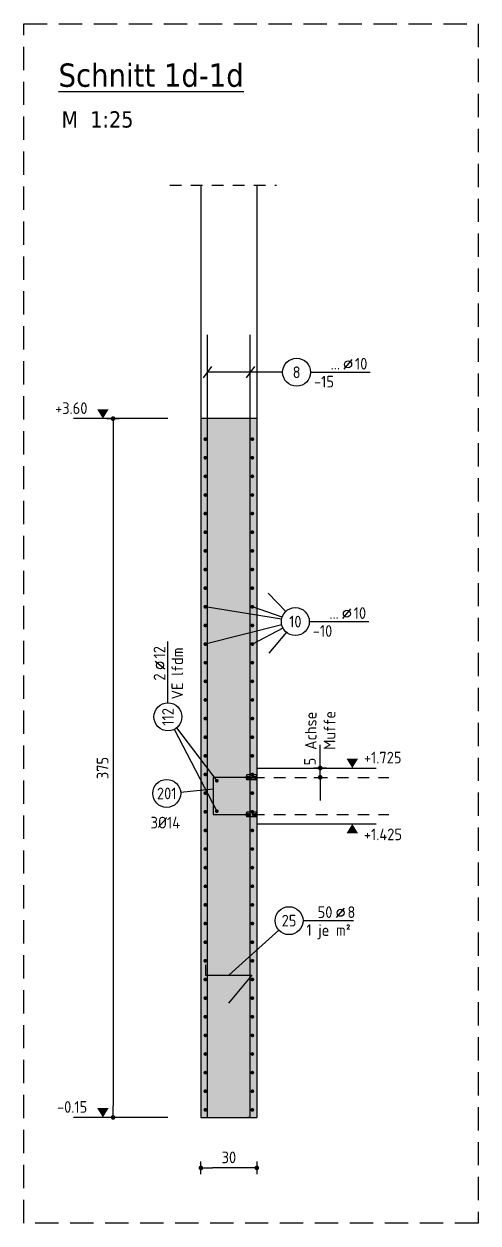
# Model space of a CAD drawing. Extents: x 44 to 147, y 27 to 70.
# Drawn here: x 93.05 to 97.93, y 50.64 to 63.51 of the extents above; entities that cross this region are included whole.
import ezdxf
from ezdxf.enums import TextEntityAlignment as Align

# ---------------------------------------------------------------- set-up
doc = ezdxf.new("R2010")
doc.units = 0
doc.header["$LTSCALE"] = 0.5
for name, pattern in [('AUSGEZOGEN', [1000.01, 1000, 0.01]), ('HIDDEN', [0.375, 0.25, -0.125]), ('STRICHLINIE', [0.75, 0.5, -0.25])]:
    doc.linetypes.add(name, pattern=pattern)
for name, color, linetype in [('AFU', 7, 'Continuous'), ('BETON', 7, 'Continuous'), ('DETAIL', 7, 'Continuous'), ('grau_mittel', 7, 'Continuous'), ('HILFE', 7, 'Continuous'), ('koten', 7, 'Continuous'), ('LENTON', 7, 'Continuous'), ('MASSE', 7, 'Continuous'), ('RND', 7, 'Continuous'), ('TEXT', 7, 'Continuous')]:
    doc.layers.add(name, color=color, linetype=linetype)
doc.layers.add('NOPLOT', color=7, linetype='Continuous', plot=False)
doc.styles.add('helv', font='tahoma.ttf')
doc.styles.add('txt', font='isocp.shx')
doc.linetypes.add('AFU_50K', pattern='A,0.15,["/",Standard,S=0.2,R=0,X=-0.01,Y=-0.1],0.07,["/",Standard,S=0.2,R=0,X=-0.01,Y=-0.1],0.15', length=0.37)
doc.dimstyles.new('DOT_I', dxfattribs={"dimscale": 0.5, "dimtxt": 0.25, "dimasz": 0.25, "dimexe": 0.1, "dimexo": 0.3, "dimgap": 0.1, "dimtad": 1, "dimdec": 3, "dimzin": 3, "dimtxsty": 'txt', "dimblk": 'DOT', "dimblk1": 'DOT', "dimblk2": 'DOT', "dimsah": 1, "dimcen": 0.1, "dimse1": 1, "dimse2": 1, "dimazin": 0, "dimtfac": 1, "dimtdec": 4, "dimtix": 1, "dimtmove": 2, "dimatfit": 3, "dimfxl": 0, "dimtvp": 1, "dimtolj": 1, "dimtzin": 0, "dimarcsym": 0})

# ---------------------------------------------------------------- blocks, each defined once
blk = doc.blocks.new('DOT')
at = {"layer": 'MASSE', "color": 7, "linetype": 'Continuous'}
for p, q in [((0, 0), (-1, 0)), ((0, 0.54), (0, -0.54))]:
    blk.add_line(p, q, dxfattribs=at)
at = {"layer": 'MASSE', "color": 7, "linetype": 'Continuous', "const_width": 0.2}
blk.add_lwpolyline([(-0.1, 0, 1), (0.1, 0, 1)], format="xyb", close=True, dxfattribs=at)
blk = doc.blocks.new('*D48')
at = {"layer": 'DEFPOINTS', "color": 0, "linetype": 'AUSGEZOGEN', "transparency": 16777216}
for p in [(94.953, 51.236), (94.953, 51.236), (95.553, 51.236)]:
    blk.add_point(p, dxfattribs=at)
at = {"layer": 'MASSE', "color": 0, "linetype": 'AUSGEZOGEN', "lineweight": -2, "transparency": 16777216}
blk.add_line((95.428, 51.236), (95.078, 51.236), dxfattribs=at)
at = {"layer": 'MASSE', "color": 0, "linetype": 'AUSGEZOGEN', "lineweight": -2, "transparency": 16777216, "xscale": 0.125, "yscale": 0.125, "zscale": 0.125, "rotation": 180}
blk.add_blockref('DOT', (94.953, 51.236), dxfattribs=at)
at = {"layer": 'MASSE', "color": 0, "linetype": 'AUSGEZOGEN', "lineweight": -2, "transparency": 16777216, "xscale": 0.125, "yscale": 0.125, "zscale": 0.125}
blk.add_blockref('DOT', (95.553, 51.236), dxfattribs=at)
at = {"layer": 'MASSE', "color": 0, "linetype": 'AUSGEZOGEN', "transparency": 16777216, "insert": (95.253, 51.349), "char_height": 0.125, "attachment_point": 5, "style": 'txt'}
blk.add_mtext('\\A1;30', dxfattribs=at)
blk = doc.blocks.new('*D49')
at = {"layer": 'DEFPOINTS', "color": 0, "linetype": 'AUSGEZOGEN', "transparency": 16777216}
for p in [(94.01, 59.278), (94.01, 51.778), (94.01, 51.778)]:
    blk.add_point(p, dxfattribs=at)
at = {"layer": 'MASSE', "color": 0, "linetype": 'AUSGEZOGEN', "lineweight": -2, "transparency": 16777216}
blk.add_line((94.01, 59.153), (94.01, 51.903), dxfattribs=at)
at = {"layer": 'MASSE', "color": 0, "linetype": 'AUSGEZOGEN', "lineweight": -2, "transparency": 16777216, "xscale": 0.125, "yscale": 0.125, "zscale": 0.125}
for p, rotation in [((94.01, 59.278), 90), ((94.01, 51.778), 270)]:
    blk.add_blockref('DOT', p, dxfattribs=dict(at, rotation=rotation))
at = {"layer": 'MASSE', "color": 0, "linetype": 'AUSGEZOGEN', "transparency": 16777216, "insert": (93.898, 55.528), "char_height": 0.125, "attachment_point": 5, "rotation": 90, "style": 'txt'}
blk.add_mtext('\\A1;375', dxfattribs=at)
blk = doc.blocks.new('OKRD_O')
at = {"color": 0, "linetype": 'ByBlock'}
blk.add_solid([(-0.125, 0.202), (0.125, 0.202), (0, 0)], dxfattribs=at)
at = {"color": 0, "linetype": 'ByBlock', "style": 'txt'}
blk.add_attdef('OKRD', (0.25, 0.1), '', height=0.25, dxfattribs=at)
blk = doc.blocks.new('OKRD_U')
at = {"color": 0, "linetype": 'ByBlock'}
blk.add_solid([(-0.125, -0.202), (0.125, -0.202), (0, 0)], dxfattribs=at)
at = {"color": 0, "linetype": 'ByBlock', "style": 'txt'}
blk.add_attdef('OKRD', (0.25, -0.35), '', height=0.25, dxfattribs=at)
blk = doc.blocks.new('RND_HIN')
at = {"layer": 'RND', "color": 7, "linetype": 'Continuous'}
blk.add_circle((0, 0), 0.3, dxfattribs=at)
at = {"layer": 'RND', "color": 7, "linetype": 'Continuous', "style": 'txt'}
blk.add_attdef('POSI', text='', height=0.25, dxfattribs=at).set_placement((0, 0), align=Align.MIDDLE)
blk = doc.blocks.new('*D50')
at = {"layer": 'DEFPOINTS', "color": 0, "linetype": 'AUSGEZOGEN', "transparency": 16777216}
for p in [(96.233, 55.528), (96.233, 55.528), (96.233, 55.428)]:
    blk.add_point(p, dxfattribs=at)
at = {"layer": 'MASSE', "color": 0, "linetype": 'AUSGEZOGEN', "lineweight": -2, "transparency": 16777216}
for p, q in [((96.233, 55.653), (96.233, 55.778)), ((96.233, 55.428), (96.233, 55.528)), ((96.233, 55.303), (96.233, 55.178))]:
    blk.add_line(p, q, dxfattribs=at)
at = {"layer": 'MASSE', "color": 0, "linetype": 'AUSGEZOGEN', "lineweight": -2, "transparency": 16777216, "xscale": 0.125, "yscale": 0.125, "zscale": 0.125}
for p, rotation in [((96.233, 55.528), 270), ((96.233, 55.428), 90)]:
    blk.add_blockref('DOT', p, dxfattribs=dict(at, rotation=rotation))
at = {"layer": 'MASSE', "color": 0, "linetype": 'AUSGEZOGEN', "transparency": 16777216, "insert": (96.123, 55.597), "char_height": 0.125, "attachment_point": 5, "rotation": 90, "style": 'txt'}
blk.add_mtext('\\A1;5', dxfattribs=at)
blk = doc.blocks.new('RND_LEI')
at = {"layer": 'RND', "color": 7, "linetype": 'Continuous'}
blk.add_line((1.022, 0.066), (1.19, 0.27), dxfattribs=at)
for centre, radius in [((0, 0), 0.3), ((1.106, 0.168), 0.075)]:
    blk.add_circle(centre, radius, dxfattribs=at)
at = {"layer": 'RND', "color": 7, "linetype": 'Continuous', "style": 'txt'}
blk.add_attdef('ANZ', text='', height=0.25, dxfattribs=at).set_placement((0.931, 0.057), align=Align.RIGHT)
for tag, p in [('DUM', (1.253, 0.057)), ('ABSTD', (1.674, 0.057)), ('POSTXT', (0.374, -0.327))]:
    blk.add_attdef(tag, p, '', height=0.25, dxfattribs=at)
blk.add_attdef('POSL', text='', height=0.25, dxfattribs=at).set_placement((0, 0), align=Align.MIDDLE)
blk = doc.blocks.new('lei_gre')
at = {"layer": 'RND', "color": 7, "linetype": 'Continuous'}
for p, q in [((-0.09, -0.12), (0.09, 0.12)), ((0, 0.15), (0, -0.15))]:
    blk.add_line(p, q, dxfattribs=at)

msp = doc.modelspace()

# ---------------------------------------------------------------- hatches: boundary and pattern name
at = {"layer": 'grau_mittel'}
h = msp.add_hatch(color=61, dxfattribs=at)
h.paths.add_polyline_path([(95.5525, 59.2779), (94.9525, 59.2779), (94.9525, 57.7779), (95.5525, 57.7779)])
h.paths.add_polyline_path([(94.9525, 53.5779), (95.5525, 53.5779), (95.5525, 57.7779), (94.9525, 57.7779)])
h.paths.add_polyline_path([(94.9525, 51.7779), (95.5525, 51.7779), (95.5525, 53.5779), (94.9525, 53.5779)])

# ---------------------------------------------------------------- linework, layer by layer
at = {"layer": 'AFU', "color": 8, "linetype": 'AFU_50K'}
for p, q in [((95.5525, 59.2779), (94.9525, 59.2779)), ((95.5525, 55.5279), (95.5525, 54.9279)), ((94.9525, 51.7779), (95.5525, 51.7779))]:
    msp.add_line(p, q, dxfattribs=at)
at = {"layer": 'BETON', "color": 6, "linetype": 'AUSGEZOGEN'}
for p, q in [((94.9525, 61.7845), (94.9525, 51.7779)), ((95.5525, 61.7845), (95.5525, 59.2779)), ((95.5525, 59.2779), (95.5525, 55.5279)), ((95.5525, 55.5279), (96.8318, 55.5279)), ((95.5525, 54.9279), (96.8318, 54.9279)), ((95.5525, 54.9279), (95.5525, 51.7779))]:
    msp.add_line(p, q, dxfattribs=at)
at = {"layer": 'DETAIL', "color": 102, "linetype": 'STRICHLINIE'}
msp.add_lwpolyline([(97.9259, 63.5139), (97.9259, 50.6445), (93.0545, 50.6445), (93.0545, 63.5139)], close=True, dxfattribs=at)
at = {"layer": 'HILFE', "color": 102, "linetype": 'HIDDEN'}
msp.add_line((94.6202, 61.7845), (95.7647, 61.7845), dxfattribs=at)
at = {"layer": 'koten', "color": 7, "linetype": 'AUSGEZOGEN'}
for p, q in [((94.5963, 59.2779), (93.5846, 59.2779)), ((94.5963, 51.7779), (93.5846, 51.7779))]:
    msp.add_line(p, q, dxfattribs=at)
at = {"layer": 'LENTON', "color": 102}
for p, q in [((95.4415, 55.4499), (95.4449, 55.4533)), ((95.4415, 55.4499), (95.4415, 55.447)), ((95.4415, 55.447), (95.4415, 55.4279)), ((95.4415, 55.4446), (95.4434, 55.4423)), ((95.4415, 55.4279), (95.4415, 55.4089)), ((95.4434, 55.4136), (95.4415, 55.4112)), ((95.4415, 55.4089), (95.4415, 55.4059)), ((95.4449, 55.4025), (95.4415, 55.4059)), ((95.4434, 55.4136), (95.4434, 55.4423)), ((95.4434, 55.4423), (95.4842, 55.438)), ((95.4434, 55.4423), (95.4434, 55.4136)), ((95.4842, 55.4179), (95.4434, 55.4136)), ((95.5458, 55.4533), (95.4449, 55.4533)), ((95.5458, 55.4025), (95.4449, 55.4025)), ((95.4842, 55.438), (95.4842, 55.4179)), ((95.5098, 55.438), (95.5506, 55.4423)), ((95.5098, 55.4179), (95.5098, 55.438)), ((95.5506, 55.4136), (95.5098, 55.4179)), ((95.5458, 55.4533), (95.5474, 55.4503)), ((95.5474, 55.4056), (95.5458, 55.4025)), ((95.5488, 55.4503), (95.5504, 55.4533)), ((95.5504, 55.4025), (95.5488, 55.4056)), ((95.5525, 55.4533), (95.5504, 55.4533)), ((95.5525, 55.4025), (95.5504, 55.4025)), ((95.5506, 55.4423), (95.5525, 55.4446)), ((95.5506, 55.4423), (95.5506, 55.4136)), ((95.5506, 55.4136), (95.5506, 55.4423)), ((95.5525, 55.4112), (95.5506, 55.4136)), ((95.5525, 55.4533), (95.5525, 55.4406)), ((95.5525, 55.4406), (95.5525, 55.4152)), ((95.5525, 55.4152), (95.5525, 55.4025)), ((95.4415, 55.0499), (95.4449, 55.0533)), ((95.4415, 55.0499), (95.4415, 55.047)), ((95.4415, 55.047), (95.4415, 55.0279)), ((95.4415, 55.0446), (95.4434, 55.0423)), ((95.4415, 55.0279), (95.4415, 55.0089)), ((95.4434, 55.0136), (95.4415, 55.0112)), ((95.4415, 55.0089), (95.4415, 55.0059)), ((95.4449, 55.0025), (95.4415, 55.0059)), ((95.4434, 55.0136), (95.4434, 55.0423)), ((95.4434, 55.0423), (95.4842, 55.038)), ((95.4434, 55.0423), (95.4434, 55.0136)), ((95.4842, 55.0179), (95.4434, 55.0136)), ((95.5458, 55.0533), (95.4449, 55.0533)), ((95.5458, 55.0025), (95.4449, 55.0025)), ((95.4842, 55.038), (95.4842, 55.0179)), ((95.5098, 55.038), (95.5506, 55.0423)), ((95.5098, 55.0179), (95.5098, 55.038)), ((95.5506, 55.0136), (95.5098, 55.0179)), ((95.5458, 55.0533), (95.5474, 55.0503)), ((95.5474, 55.0056), (95.5458, 55.0025)), ((95.5488, 55.0503), (95.5504, 55.0533)), ((95.5504, 55.0025), (95.5488, 55.0056)), ((95.5525, 55.0533), (95.5504, 55.0533)), ((95.5525, 55.0025), (95.5504, 55.0025)), ((95.5506, 55.0423), (95.5525, 55.0446)), ((95.5506, 55.0423), (95.5506, 55.0136)), ((95.5506, 55.0136), (95.5506, 55.0423)), ((95.5525, 55.0112), (95.5506, 55.0136)), ((95.5525, 55.0533), (95.5525, 55.0406)), ((95.5525, 55.0406), (95.5525, 55.0152)), ((95.5525, 55.0152), (95.5525, 55.0025))]:
    msp.add_line(p, q, dxfattribs=at)
for centre, start, end in [((95.5481, 55.4506), 207.50004, 332.49996), ((95.5481, 55.4052), 27.50006, 152.49994), ((95.5481, 55.0506), 207.50004, 332.49996), ((95.5481, 55.0052), 27.50006, 152.49994)]:
    msp.add_arc(centre, 0.00082, start, end, dxfattribs=at)
at = {"layer": 'NOPLOT', "color": 191, "linetype": 'AUSGEZOGEN'}
for p, q in [((95.0225, 51.7779), (95.0505, 51.7779)), ((95.4825, 51.7779), (95.4545, 51.7779)), ((95.4825, 51.7779), (95.4545, 51.7779))]:
    msp.add_line(p, q, dxfattribs=at)
at = {"layer": 'RND', "color": 102, "linetype": 'AUSGEZOGEN'}
for p, q in [((95.8294, 59.7763), (95.0225, 59.7763)), ((95.8622, 57.2085), (95.6745, 57.4054)), ((95.8177, 57.1242), (95.0002, 57.2586)), ((95.8239, 57.1487), (95.5048, 57.2586)), ((95.8202, 57.0635), (95.0002, 56.8586)), ((95.8328, 57.0303), (95.5048, 56.8586)), ((95.8696, 56.9847), (95.682, 56.7599)), ((94.6676, 55.9442), (95.1232, 55.0643)), ((94.6898, 55.9582), (95.1232, 55.3915)), ((94.7353, 55.2697), (95.0842, 55.3035)), ((95.7871, 53.7893), (95.2512, 53.3041))]:
    msp.add_line(p, q, dxfattribs=at)
at = {"layer": 'RND', "color": 7, "linetype": 'AUSGEZOGEN'}
for p, q in [((96.1294, 59.7763), (96.7694, 59.7763)), ((96.1157, 57.0999), (96.7557, 57.0999)), ((94.5987, 56.2274), (94.5987, 56.8874)), ((96.0483, 53.8899), (96.5883, 53.8899))]:
    msp.add_line(p, q, dxfattribs=at)
at = {"layer": 'RND', "color": 1, "linetype": 'AUSGEZOGEN'}
for points in [[(95.0225, 51.7779), (95.0225, 60.1779)], [(95.4825, 51.7779), (95.4825, 60.1779)], [(95.4842, 55.4279), (95.0842, 55.4279), (95.0842, 55.0279), (95.4842, 55.0279)], [(95.002, 53.4154), (95.002, 53.3041), (95.5004, 53.3041), (95.2504, 53.005)]]:
    msp.add_lwpolyline(points, dxfattribs=at)
at = {"layer": 'RND', "color": 7, "linetype": 'AUSGEZOGEN'}
for points, const_width in [([(94.9902, 59.0586, 1), (95.0102, 59.0586, 1)], 0.02), ([(95.5148, 59.0586, -1), (95.4948, 59.0586, -1)], 0.02), ([(94.9902, 58.8586, 1), (95.0102, 58.8586, 1)], 0.02), ([(95.5148, 58.8586, -1), (95.4948, 58.8586, -1)], 0.02), ([(94.9902, 58.6586, 1), (95.0102, 58.6586, 1)], 0.02), ([(95.5148, 58.6586, -1), (95.4948, 58.6586, -1)], 0.02), ([(94.9902, 58.4586, 1), (95.0102, 58.4586, 1)], 0.02), ([(95.5148, 58.4586, -1), (95.4948, 58.4586, -1)], 0.02), ([(94.9902, 58.2586, 1), (95.0102, 58.2586, 1)], 0.02), ([(95.5148, 58.2586, -1), (95.4948, 58.2586, -1)], 0.02), ([(94.9902, 58.0586, 1), (95.0102, 58.0586, 1)], 0.02), ([(95.5148, 58.0586, -1), (95.4948, 58.0586, -1)], 0.02), ([(94.9902, 57.8586, 1), (95.0102, 57.8586, 1)], 0.02), ([(95.5148, 57.8586, -1), (95.4948, 57.8586, -1)], 0.02), ([(94.9902, 57.6586, 1), (95.0102, 57.6586, 1)], 0.02), ([(95.5148, 57.6586, -1), (95.4948, 57.6586, -1)], 0.02), ([(94.9902, 57.4586, 1), (95.0102, 57.4586, 1)], 0.02), ([(95.5148, 57.4586, -1), (95.4948, 57.4586, -1)], 0.02), ([(94.9902, 57.2586, 1), (95.0102, 57.2586, 1)], 0.02), ([(95.5148, 57.2586, -1), (95.4948, 57.2586, -1)], 0.02), ([(94.9902, 57.0586, 1), (95.0102, 57.0586, 1)], 0.02), ([(95.5148, 57.0586, -1), (95.4948, 57.0586, -1)], 0.02), ([(94.9902, 56.8586, 1), (95.0102, 56.8586, 1)], 0.02), ([(95.5148, 56.8586, -1), (95.4948, 56.8586, -1)], 0.02), ([(94.9902, 56.6586, 1), (95.0102, 56.6586, 1)], 0.02), ([(95.5148, 56.6586, -1), (95.4948, 56.6586, -1)], 0.02), ([(94.9902, 56.4586, 1), (95.0102, 56.4586, 1)], 0.02), ([(95.5148, 56.4586, -1), (95.4948, 56.4586, -1)], 0.02), ([(94.9902, 56.2586, 1), (95.0102, 56.2586, 1)], 0.02), ([(95.5148, 56.2586, -1), (95.4948, 56.2586, -1)], 0.02), ([(94.9902, 56.0586, 1), (95.0102, 56.0586, 1)], 0.02), ([(95.5148, 56.0586, -1), (95.4948, 56.0586, -1)], 0.02), ([(94.9902, 55.8586, 1), (95.0102, 55.8586, 1)], 0.02), ([(95.5148, 55.8586, -1), (95.4948, 55.8586, -1)], 0.02), ([(94.9902, 55.6586, 1), (95.0102, 55.6586, 1)], 0.02), ([(95.5148, 55.6586, -1), (95.4948, 55.6586, -1)], 0.02), ([(94.9902, 55.4586, 1), (95.0102, 55.4586, 1)], 0.02), ([(95.5148, 55.4586, -1), (95.4948, 55.4586, -1)], 0.02), ([(95.1132, 55.3915, 1), (95.1332, 55.3915, 1)], 0.02), ([(95.4852, 55.4244, 1), (95.4992, 55.4244, 1)], 0.014), ([(94.9902, 55.2586, 1), (95.0102, 55.2586, 1)], 0.02), ([(95.5148, 55.2586, -1), (95.4948, 55.2586, -1)], 0.02), ([(95.1132, 55.0643, -1), (95.1332, 55.0643, -1)], 0.02), ([(94.9902, 55.0586, 1), (95.0102, 55.0586, 1)], 0.02), ([(95.5148, 55.0586, -1), (95.4948, 55.0586, -1)], 0.02), ([(94.9902, 54.8586, 1), (95.0102, 54.8586, 1)], 0.02), ([(95.5148, 54.8586, -1), (95.4948, 54.8586, -1)], 0.02), ([(94.9902, 54.6586, 1), (95.0102, 54.6586, 1)], 0.02), ([(95.5148, 54.6586, -1), (95.4948, 54.6586, -1)], 0.02), ([(94.9902, 54.4586, 1), (95.0102, 54.4586, 1)], 0.02), ([(95.5148, 54.4586, -1), (95.4948, 54.4586, -1)], 0.02), ([(94.9902, 54.2586, 1), (95.0102, 54.2586, 1)], 0.02), ([(95.5148, 54.2586, -1), (95.4948, 54.2586, -1)], 0.02), ([(94.9902, 54.0586, 1), (95.0102, 54.0586, 1)], 0.02), ([(95.5148, 54.0586, -1), (95.4948, 54.0586, -1)], 0.02), ([(94.9902, 53.8586, 1), (95.0102, 53.8586, 1)], 0.02), ([(95.5148, 53.8586, -1), (95.4948, 53.8586, -1)], 0.02), ([(94.9902, 53.6586, 1), (95.0102, 53.6586, 1)], 0.02), ([(95.5148, 53.6586, -1), (95.4948, 53.6586, -1)], 0.02), ([(94.9902, 53.4586, 1), (95.0102, 53.4586, 1)], 0.02), ([(95.5148, 53.4586, -1), (95.4948, 53.4586, -1)], 0.02), ([(94.9902, 53.2586, 1), (95.0102, 53.2586, 1)], 0.02), ([(95.5148, 53.2586, -1), (95.4948, 53.2586, -1)], 0.02), ([(94.9902, 53.0586, 1), (95.0102, 53.0586, 1)], 0.02), ([(95.5148, 53.0586, -1), (95.4948, 53.0586, -1)], 0.02), ([(94.9902, 52.8586, 1), (95.0102, 52.8586, 1)], 0.02), ([(95.5148, 52.8586, -1), (95.4948, 52.8586, -1)], 0.02), ([(94.9902, 52.6586, 1), (95.0102, 52.6586, 1)], 0.02), ([(95.5148, 52.6586, -1), (95.4948, 52.6586, -1)], 0.02), ([(94.9902, 52.4586, 1), (95.0102, 52.4586, 1)], 0.02), ([(95.5148, 52.4586, -1), (95.4948, 52.4586, -1)], 0.02), ([(94.9902, 52.2586, 1), (95.0102, 52.2586, 1)], 0.02), ([(95.5148, 52.2586, -1), (95.4948, 52.2586, -1)], 0.02), ([(94.9902, 52.0586, 1), (95.0102, 52.0586, 1)], 0.02), ([(95.5148, 52.0586, -1), (95.4948, 52.0586, -1)], 0.02), ([(94.9902, 51.8586, 1), (95.0102, 51.8586, 1)], 0.02), ([(95.5148, 51.8586, -1), (95.4948, 51.8586, -1)], 0.02)]:
    msp.add_lwpolyline(points, format="xyb", close=True, dxfattribs=dict(at, const_width=const_width))
at = {"layer": 'RND', "color": 1, "linetype": 'HIDDEN'}
for points in [[(95.5098, 55.4279), (96.9709, 55.4279)], [(95.5098, 55.0279), (96.9709, 55.0279)]]:
    msp.add_lwpolyline(points, dxfattribs=at)

# ---------------------------------------------------------------- block references
at = {"layer": 'koten', "color": 7, "linetype": 'AUSGEZOGEN'}
ref = msp.add_blockref('OKRD_O', (93.9012, 59.2779), dxfattribs=dict(at, xscale=-0.5, yscale=0.5, zscale=0.5))
ref.add_attrib('OKRD', '+3.60', (93.3886, 59.3279), dxfattribs={"layer": '0', "color": 0, "linetype": 'ByBlock', "height": 0.125, "style": 'txt'})
at = {"layer": 'koten', "color": 7, "linetype": 'AUSGEZOGEN', "xscale": 0.5, "yscale": 0.5, "zscale": 0.5}
for name, p, values in [('OKRD_O', (96.5771, 55.5279), {'OKRD': '+1.725'}), ('OKRD_U', (96.5771, 54.9279), {'OKRD': '+1.425'})]:
    msp.add_blockref(name, p, dxfattribs=at).add_auto_attribs(values)
at = {"layer": 'koten', "color": 7, "linetype": 'AUSGEZOGEN'}
ref = msp.add_blockref('OKRD_O', (93.9012, 51.7779), dxfattribs=dict(at, xscale=-0.5, yscale=0.5, zscale=0.5))
ref.add_attrib('OKRD', '-0.15', (93.4086, 51.8279), dxfattribs={"layer": '0', "color": 0, "linetype": 'ByBlock', "height": 0.125, "style": 'txt'})
at = {"layer": 'RND', "color": 102, "linetype": 'AUSGEZOGEN', "xscale": 0.5, "yscale": 0.5, "zscale": 0.5, "rotation": 180}
for p in [(95.0225, 59.7763), (95.4825, 59.7763)]:
    msp.add_blockref('lei_gre', p, dxfattribs=at)
at = {"layer": 'RND', "color": 7, "linetype": 'AUSGEZOGEN', "xscale": 0.5, "yscale": 0.5, "zscale": 0.5}
for name, p, values in [('RND_LEI', (95.9794, 59.7763), {'POSL': '8', 'DUM': '10', 'ANZ': '...', 'POSTXT': '-15'}), ('RND_LEI', (95.9657, 57.0999), {'POSL': '10', 'DUM': '10', 'ANZ': '...', 'POSTXT': '-10'}), ('RND_HIN', (94.586, 55.2553), {'POSI': '201'}), ('RND_LEI', (95.8983, 53.8899), {'POSL': '25', 'DUM': '8', 'ANZ': '50', 'POSTXT': '1 je m²'})]:
    msp.add_blockref(name, p, dxfattribs=at).add_auto_attribs(values)
at = {"layer": 'RND', "color": 7, "linetype": 'AUSGEZOGEN', "xscale": 0.5, "yscale": 0.5, "zscale": 0.5, "rotation": 90}
msp.add_blockref('RND_LEI', (94.5987, 56.0774), dxfattribs=at).add_auto_attribs({'POSL': '112', 'DUM': '12', 'ANZ': '2', 'POSTXT': 'VE lfdm'})

# ---------------------------------------------------------------- texts
at = {"layer": 'TEXT', "color": 6, "linetype": 'AUSGEZOGEN', "style": 'helv'}
msp.add_text('%%USchnitt 1d-1d', height=0.25, dxfattribs=at).set_placement((93.4257, 62.8398))
at = {"layer": 'TEXT', "color": 1, "linetype": 'AUSGEZOGEN', "style": 'helv'}
msp.add_text('M  1:25', height=0.175, dxfattribs=at).set_placement((93.4564, 62.4023))
at = {"layer": 'TEXT', "color": 7, "linetype": 'AUSGEZOGEN', "style": 'txt'}
for s, p in [('Achse', (96.1936, 55.7232)), ('Muffe', (96.3952, 55.7232))]:
    msp.add_text(s, height=0.125, rotation=90, dxfattribs=at).set_placement(p)
msp.add_text('3%%C14', height=0.125, dxfattribs=at).set_placement((94.4131, 54.88))

# ---------------------------------------------------------------- dimensions: what is measured, and where the dimension line sits
at = {"layer": 'MASSE', "color": 7, "linetype": 'AUSGEZOGEN'}
dim = msp.add_linear_dim(base=(94.0104, 51.7779), p1=(94.0104, 59.2779), p2=(94.0104, 51.7779), angle=90, dimstyle='DOT_I', override={"dimdec": 0, "dimlfac": 50}, dxfattribs=at)
dim.commit()
dim.dimension.update_dxf_attribs({"geometry": '*D49', "text_midpoint": (93.8979, 55.5279)})
dim = msp.add_linear_dim(base=(96.2326, 55.5279), p1=(96.2326, 55.4279), p2=(96.2326, 55.5279), angle=90, dimstyle='DOT_I', override={"dimdec": 0, "dimlfac": 50}, dxfattribs=at)
dim.commit()
dim.dimension.update_dxf_attribs({"geometry": '*D50', "text_midpoint": (96.1226, 55.5968), "dimtype": 160})
dim = msp.add_linear_dim(base=(94.9525, 51.236), p1=(95.5525, 51.236), p2=(94.9525, 51.236), dimstyle='DOT_I', override={"dimdec": 0, "dimlfac": 50}, dxfattribs=at)
dim.commit()
dim.dimension.update_dxf_attribs({"geometry": '*D48', "text_midpoint": (95.2525, 51.3485)})

doc.saveas('drawing.dxf')
